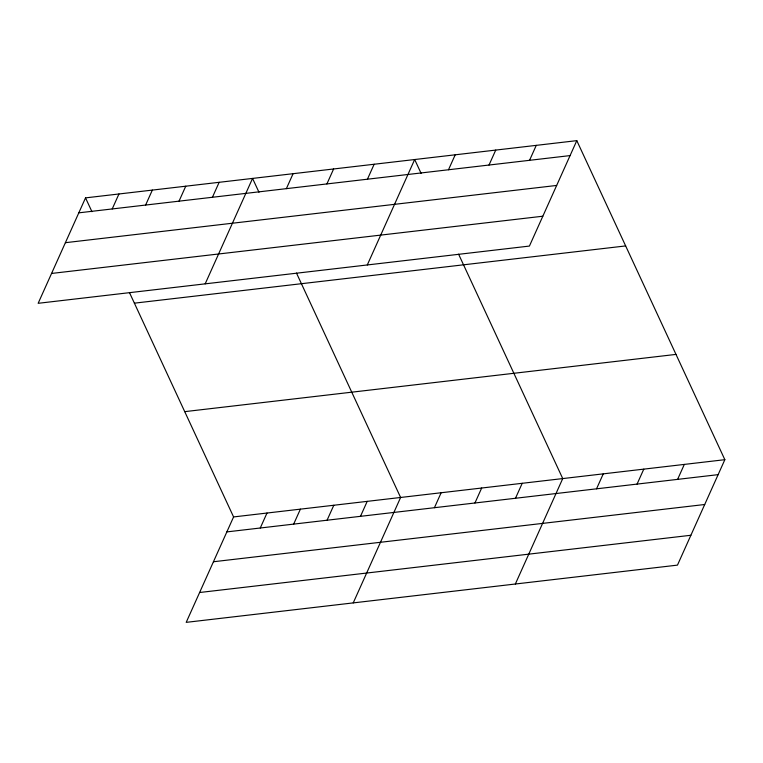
<?xml version="1.0" encoding="UTF-8"?>
<svg xmlns="http://www.w3.org/2000/svg" width="763" height="763" viewBox="0 0 763 763"><rect width="100%" height="100%" fill="white"/><g stroke="black" fill="none" stroke-linecap="round" stroke-linejoin="round"><path stroke-width="1.14" d="M85.532 197.875L38.15 303.312L529.417 246.067L576.799 140.64L85.532 197.875L91.951 211.704M112.218 208.948L118.942 193.983M145.619 205.056L152.342 190.092M179.028 201.165L185.752 186.201M212.429 197.264L219.153 182.309M205.18 283.846L252.563 178.418L258.981 192.238M286.373 188.652L293.087 173.697M326.898 183.931L333.622 168.976M367.432 179.21L374.147 164.245M129.452 292.534L233.583 516.933L186.201 622.36L677.468 565.125L724.85 459.688L576.799 140.64M367.299 264.952L414.681 159.524L421.1 173.354M260.269 528.006L266.993 513.041M448.491 169.767L455.206 154.803M293.669 524.105L300.393 509.15M327.079 520.213L333.803 505.259M489.016 165.037L495.74 150.082M360.489 516.322L367.203 501.367M529.551 160.316L536.265 145.361M353.231 602.904L400.613 497.476L296.483 273.068M434.424 507.71L441.148 492.745M474.948 502.989L481.672 488.024M515.483 498.268L522.207 483.303M515.349 584.01L562.732 478.582L458.601 254.184M596.542 488.816L603.266 473.861M637.067 484.095L643.791 469.14M677.601 479.374L684.325 464.419M78.808 212.839L570.075 155.595M65.389 242.691L556.656 185.447M51.569 273.45L542.836 216.215M134.393 303.169L625.66 245.924M184.722 411.648L675.989 354.404M233.583 516.933L724.85 459.688M226.859 531.897L718.126 474.653M213.44 561.749L704.707 504.505M199.62 592.508L690.887 535.264"/></g></svg>
